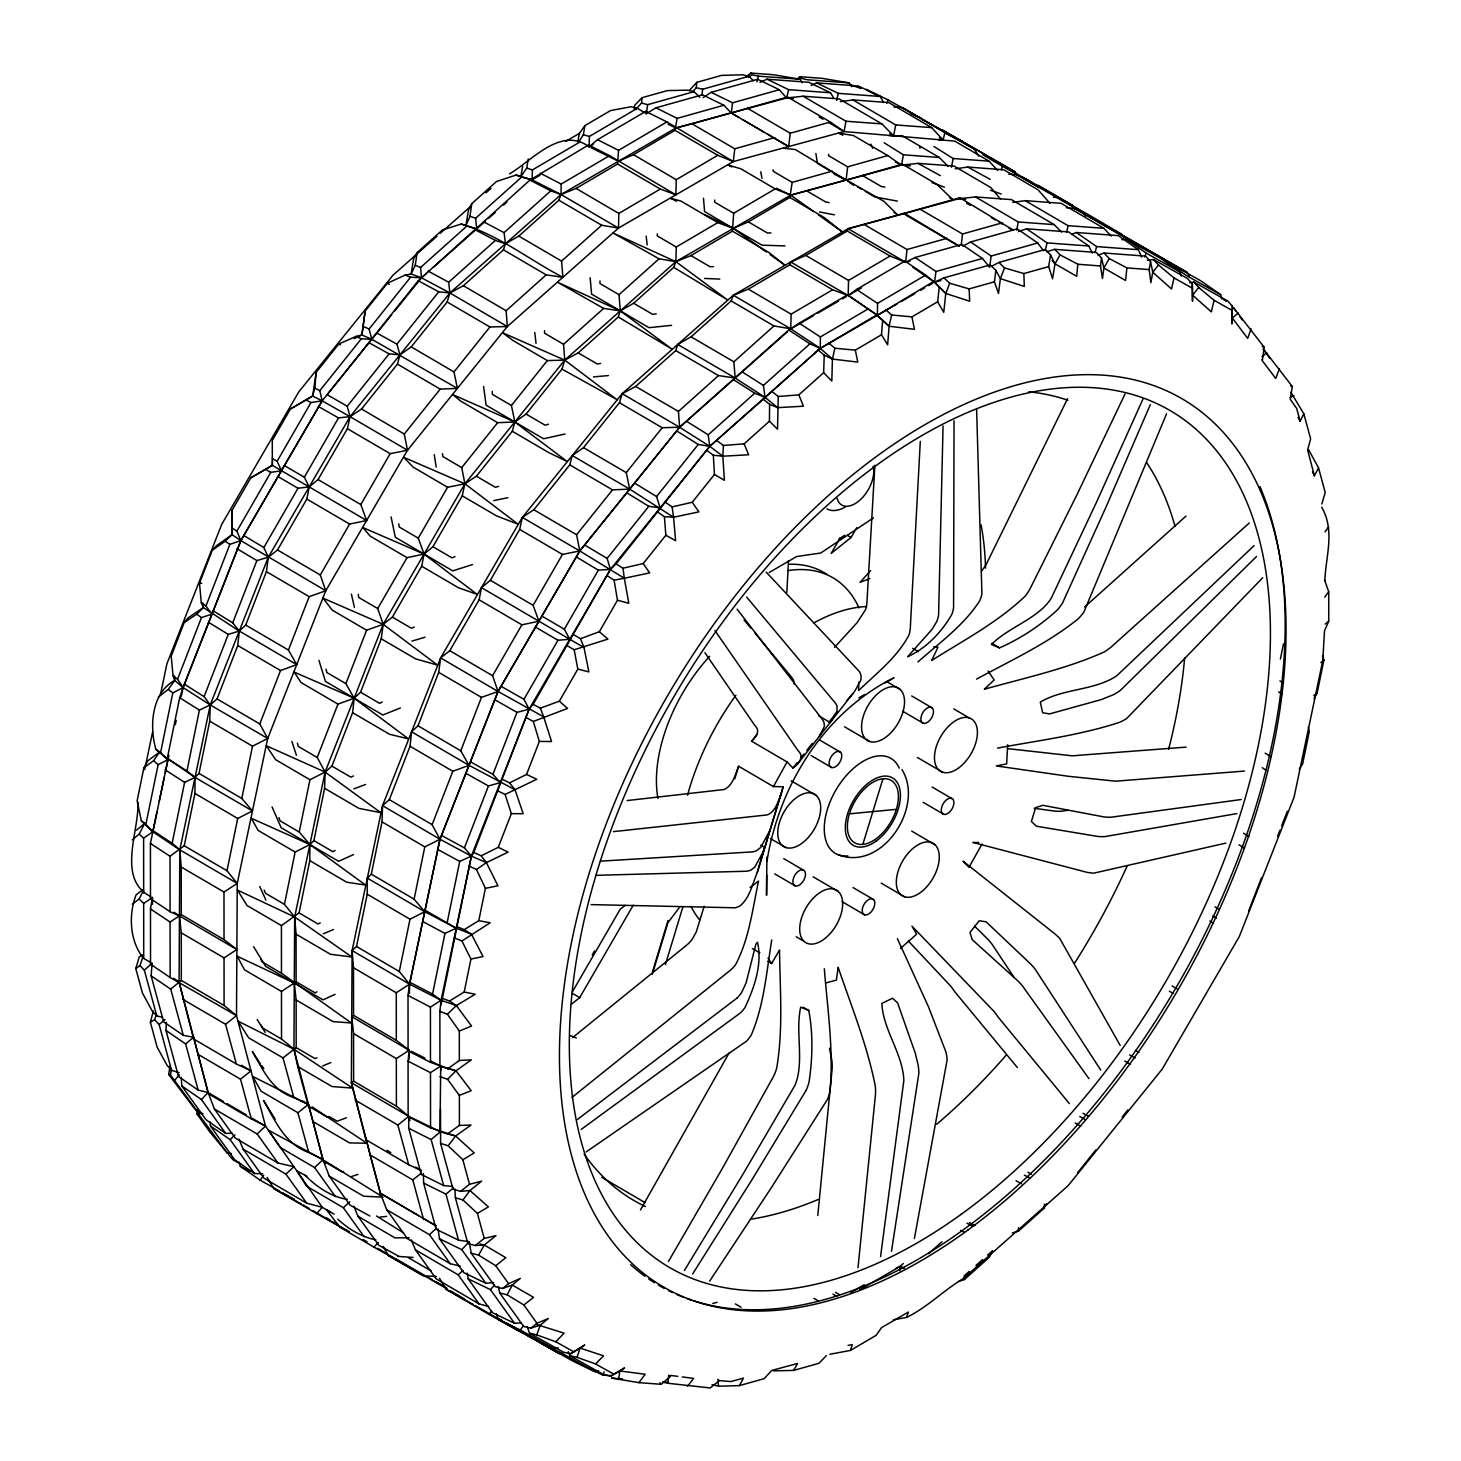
<?xml version="1.0" encoding="UTF-8"?>
<svg xmlns="http://www.w3.org/2000/svg" width="1461" height="1461" viewBox="0 0 1461 1461"><rect width="100%" height="100%" fill="white"/><g stroke="black" fill="none" stroke-linecap="round" stroke-linejoin="round"><path stroke-width="1.5" d="M1192.34 283.964L1192.505 301.039L1192.34 283.964L1187.428 278.485L1153.496 259.547L1147.378 260.314M1232.39 306.28L1231.933 323.739L1232.39 306.28L1227.733 301.003L1193.801 282.046L1189.656 282.795M329.985 1211.772L322.297 1207.334L265.518 1126.102L236.499 1015.614L237.248 883.412L267.692 738.499L259.821 723.944L280.53 670.526L296.711 664.627L239.294 631.042L203.371 607.539L201.289 602.644L199.481 583.231L212.302 550.176L225.14 541.282L232.025 534.653L232.262 509.98L250.762 477.875L272.349 465.347L272.458 460.927M391.694 314.718L322.169 400.844L284.329 465.529L304.345 477.217L309.184 486.915L306.828 499.078L349.599 524.079L366.62 520.5L272.349 465.347L272.276 440.51L290.41 409.025L312.654 396.022L314.827 388.06L316.142 372.354L338.788 344.029L356.027 336.395L361.908 335.007L371.825 339.317L457.403 388.389L453.987 371.916L411.217 346.896L399.967 354.822L397.447 364.118L361.524 409.025L350.056 416.659L268.313 557.171L210.256 704.914L179.813 849.827L179.082 982.048L193.582 1038.954L236.353 1063.973L251.018 1070.858L240.499 1079.168L251.274 1118.816L265.518 1126.102L257.154 1133.973L214.383 1108.972L208.083 1092.518L179.082 982.048L173.676 978.286M763.172 399.237L771.865 391.457L778.256 396.479L777.526 429.169L769.436 421.206L769.6 404.313L763.172 399.237L709.754 446.335L610.442 569.37L529.138 709.151L471.373 856.128L441.094 1000.274L439.871 1011.359L439.925 1066.329L455.996 1070.803L471.191 1090.673L459.375 1095.403L459.393 1125.408L447.486 1133.955L439.98 1131.636L440.729 1066.037L430.867 1061.088M150.702 896.616C116.405 878.919 139.051 832.259 137.991 802.509M152.419 904.304L152.455 897.492L143.671 903.446L143.726 958.434L150.41 962.288M236.353 1063.973L225.578 1024.307L236.499 1015.614L224.081 1005.46L224.044 957.868L236.883 949.522L179.447 915.937L170.079 911.719L170.024 856.256L184.232 845.755L194.934 793.469L195.025 777.38L199.025 773.435L209.727 721.168L210.256 704.914L204.102 696.641L184.433 684.205L240.864 540.625L322.169 400.844L319.813 390.69L314.827 388.06M1000.529 199.08L990.942 187.647L954.015 166.043L918.038 163.376L901.474 165.13L790.73 195.153L675.877 261.665L564.75 360.118L464.908 483.81L383.184 624.322L325.109 772.084L294.665 916.997L293.935 1049.199L297.66 1066.457L331.994 1086.527L352.612 1088.116L293.935 1049.199L281.516 1039.027L281.48 991.435L244.535 969.83L237.157 956.206L294.3 983.089L296.145 1000L333.071 1021.604L351.37 1022.974L281.462 973.19L281.425 925.598L299.085 912.906L309.787 860.62L309.896 844.531L299.231 832.021L280.165 820.881L278.923 817.576M421.462 1170.718L408.66 1164.691L365.889 1139.69L351.37 1082.765L352.101 950.563L382.545 805.65L440.619 657.907L522.344 517.395L622.185 393.685L733.312 295.232L848.165 228.72L958.909 198.696L975.473 196.943L1011.432 199.627L1054.203 224.629L1061.508 232.062M436.035 1225.925L380.371 1193.253L351.37 1082.765L353.617 1081.177L353.562 1033.584L351.736 1016.673L353.544 1015.34L353.507 967.748L352.101 950.563L356.521 946.491L367.222 894.205L367.332 878.116L371.313 874.171L382.015 821.886L382.545 805.65L389.338 799.66L410.048 746.261L411.582 731.778L417.992 725.788L438.702 672.37L440.619 657.907L449.805 650.711L479.117 599.814L481.473 587.651L490.366 580.309L519.678 529.412L522.344 517.395L533.831 509.761L569.753 464.854L572.255 455.54L583.505 447.632L619.427 402.706L622.185 393.685L635.663 386.453L675.731 350.567L677.74 344.467L691.09 336.815L731.176 300.948L733.312 295.232L748.361 289.15L789.871 264.77L790.73 261.976L805.778 255.419L847.27 231.039L848.165 228.72L904.377 213.288L959.238 246.16M409.117 1059.353L409.171 1050.24L351.736 1016.673M409.482 993.261L409.537 984.148L439.98 839.235L498.037 691.473L579.78 550.961L679.621 427.269L787.369 331.793M460.58 1191.354L469.511 1184.287L481.655 1181.127L469.949 1190.514L460.58 1191.354L453.056 1189.181L440.601 1143.379L440.491 1109.118M440.711 1070.566L440.729 1066.037L430.465 1062.33L408.076 1050.861L408.021 995.398L409.537 984.148L439.98 839.235L498.037 691.473L579.78 550.961L679.621 427.269L788.776 329.985L813.704 315.503M441.076 1004.803L471.373 856.128L473.784 852.494L529.138 709.151L533.155 704.348L610.442 569.37L616.067 563.891L709.754 446.335L820.297 348.394L876.637 314.955L889.092 326.26L914.44 329.309L911.956 316.873L937.633 301.77L939.277 286.904L933.579 281.48L877.422 315.302L848.165 295.56L790.73 261.976M766.678 874.956L766.568 895.246L766.879 857.059M943.057 426.028L938.601 614.88A42.643 26.919 65 0 1 936.757 621.546L932.027 629.399L907.628 656.756C926.329 648.337 941.815 631.956 951.915 614.241A42.643 26.316 63.5 0 0 953.595 607.666L954.033 420.731M1324.78 581.314C1325.62 556.659 1335.372 530.818 1321.675 507.204M452.563 1186.496L443.651 1185.547L421.279 1174.461L408.715 1128.257L408.788 1116.35L396.388 1106.178L353.617 1081.177M731.176 300.948L773.946 325.949L790.748 328.816L799.185 323.191L820.388 336.961L820.297 348.394L832.441 359.077L857.79 362.109L855.324 350.147L881.494 334.77L882.681 320.306L876.637 314.955M789.871 264.77L832.642 289.771L848.165 295.56L856.548 289.479L877.531 303.377L877.422 315.302L847.563 294.775L799.185 323.191M893.913 107.037L902.094 107.584L944.883 132.604L943.149 140.055L844.056 131.545L733.294 161.568L666.928 121.92L618.551 150.337L617.583 164.034L576.072 188.432L561.024 194.514L449.897 292.967L350.056 416.659L347.389 428.676L318.06 479.573L309.184 486.915L297.989 488.248L277.974 476.56L240.864 540.625L183.1 687.583L179.703 697.737L167.284 758.387L195.025 777.38L252.461 810.946L237.705 818.489L227.003 870.756L237.248 883.412L223.99 892.032L224.026 939.624L236.883 949.522M858.721 682.177L858.63 690.523C876.436 673.393 897.438 657.158 908.998 634.932A42.88 24.91 60.2 0 0 910.276 628.559L920.302 441.405M1007.652 744.781L1006.666 763.884L996.311 765.929L1068.612 776.321L1115.127 781.124A42.88 15.907 14.1 0 0 1122.139 780.667L1244.425 771.079M733.294 161.568L717.753 155.304L676.26 179.703L675.877 194.824L609.566 155.633L561.188 184.049L561.024 194.514L558.887 200.212L518.801 236.098L505.451 243.731L503.442 249.849L463.356 285.717L449.897 292.967L438.757 291.798L418.248 280.749L327.118 394.707L347.243 406.213L350.056 416.659L407.491 450.244L507.314 326.534L618.46 228.08L733.294 161.568L734.755 148.803L691.984 123.801L675.877 128.002L561.024 194.514L550.779 190.843L529.905 180.105L418.248 280.749M899.903 1270.686L899.976 1266.486L903.355 1263.509M509.542 173.859C532.608 160.308 560.586 126.011 589.167 146.776L589.386 136.457L637.325 108.278L646.292 113.702L655.971 107.804L702.485 94.764L723.871 105.265L731.249 112.99L786.621 97.978L803.185 96.225L839.144 98.891L881.914 123.893L893.602 135.8L895.703 124.934L852.932 99.914L840.367 101.649M599.996 280.95L599.941 283.525L619.007 294.684L620.322 310.883L618.295 317L578.227 352.868L564.75 360.118L547.345 360.575L513.012 340.504L502.584 332.761L564.75 360.118L617.053 399.693L561.992 369.14L564.75 360.118L563.562 344.303L603.649 308.417L620.322 310.883L671.969 349.106L618.295 317M212.302 550.176L216.502 545.665L232.025 534.653L232.262 509.98M590.134 277.718L591.595 294.099L649.031 327.684L671.603 325.346M812.827 210.895L790.73 195.153L775.188 188.889L733.678 213.269L732.436 231.185L690.943 255.584L675.877 261.665L659.075 258.798L613.145 233.066L675.877 261.665L727.633 299.98L673.74 267.363L633.654 303.249L620.322 310.883L557.755 282.338L603.649 308.417M861.57 287.799L848.165 295.56L848.549 280.421L890.041 256.04L905.601 262.304L909.856 261.154M558.887 200.212L601.658 225.231L618.46 228.08L618.843 213.434L660.354 189.035L675.877 194.824M766.386 251.968L733.312 228.409L717.771 222.62L676.279 247L675.877 261.665L673.74 267.363M897.127 303.906L820.297 348.394L790.748 328.816L791.131 314.152L832.642 289.771M828.697 343.116L834.87 348.248L832.441 359.077L831.82 381.065L823.639 372.683L824.241 355.206L818.16 350.019L771.865 391.457M281.425 925.598L247.092 905.546L237.394 890.059L294.665 916.997L296.072 934.182L330.405 954.252L351.882 956.992L294.665 916.997L284.438 904.341L295.14 852.055L309.896 844.531L313.896 840.586L324.598 788.319L325.109 772.084L317.238 757.51L298.281 746.425L297.405 743.174M828.643 154.19L828.588 155.688L847.654 166.828L887.74 155.578L901.474 165.13L910.495 165.897M618.46 228.08L561.024 194.514L532.041 179.849L532.443 169.914L580.382 141.735M815.895 153.478L817.393 163.358L828.88 170.06M223.405 1101.484L208.083 1092.518L198.185 1090.125L178.498 1076.465L165.988 1030.443L166.353 1022.28M874.883 465.274L866.884 603.192A42.88 24.91 60.2 0 1 865.606 609.566L857.004 622.788L834.523 647.387M737.001 998.1A42.643 30.024 -13.5 0 0 741.75 992.256L746.078 982.924L755.885 944.19L757.51 942.29C762.532 964.004 754.351 987.472 745.128 1007.286A42.643 29.53 -11.8 0 1 740.343 1012.984L581.186 1129.426M786.858 592.362L788.502 560.659M714.739 200.047L714.612 202.129L733.678 213.269M706.85 450.372L713.333 455.229L714.447 474.478L724.4 480.285L722.811 456.197L723.432 445.459L716.876 440.674M703.49 198.276L704.586 211.608L762.021 245.192L784.941 245.905M251.274 1118.816L208.503 1093.814L193.582 1037.292L183.282 1035.319L163.65 1021.86L151.14 975.838L152.09 963.256L150.538 964.169L170.133 977.5L236.499 1015.614M885.64 309.659L891.63 314.992L889.092 326.26L887.649 344.814L881.494 334.77M354.146 338.587L361.908 335.007L365.159 311.047L387.384 283.27L405.19 275.07L411.144 273.992L421.48 277.791L449.897 292.967L507.314 326.534L506.127 310.718L546.213 274.851L562.887 277.316L561.572 261.099L601.658 225.231M634.275 109.283L634.622 105.356L642.073 97.686L667.367 90.6L687.51 90.144L693.993 91.678L699.892 97.339M1046.715 251.767L1054.714 249.356L1060.065 254.853L1077.834 264.258L1076.684 276.293L1055.006 263.838L1052.066 260.551M469.511 1184.287L462.845 1159.742L474.241 1152.93L455.631 1136.001L430.538 1127.874L408.13 1116.642L408.076 1061.179L409.171 1050.24L408.076 1050.861M635.59 109.612L641.543 103.074L642.073 97.686M692.496 92.08L696.258 87.715L696.787 82.346L721.606 75.388L742.407 74.803L749.018 76.246L753.474 80.793M290.41 409.025L312.654 396.022L316.142 372.354M361.908 335.007L365.159 311.047M237.248 883.412L179.813 849.827L172.142 843.271L184.616 782.347L195.025 777.38L186.935 771.024L199.408 710.101L210.256 704.914L217.05 698.942L237.759 645.525L239.294 631.042L245.685 625.052L266.413 571.653L268.313 557.171L263.838 547.565L243.969 535.603M299.231 832.021L309.933 779.736L325.109 772.084L331.903 766.094L352.612 712.676L354.146 698.194L345.892 683.638L326.826 672.498L326.04 669.138M912.833 267.29L934.547 282.229L943.934 277.864L949.687 283.233L945.76 293.46L943.751 312.325L937.633 301.77M1098.033 255.164L1104.059 253.027L1109.264 258.56L1126.906 267.911L1125.573 280.475L1103.895 268.02L1101.503 258.013L1096.261 252.443L1054.714 249.356M711.982 1384.754L718.593 1386.197L739.394 1385.612L743.466 1378.125L730.737 1381.576L719.36 1380.59L710.229 1387.95L667.86 1383.257L668.773 1375.185L670.471 1376.408L661.157 1384.297L638.914 1382.654L611.648 1378.088L622.587 1378.91M773.143 169.805L773.216 171.284L792.172 182.369L789.853 197.454L748.342 221.853L733.312 228.409L704.969 214.804M864.273 224.519L907.044 249.521L905.601 262.304L848.165 228.72M817.776 1215.515L832.113 1069.105A42.88 28.471 68.6 0 0 831.93 1060.85L829.483 1048.213M767.628 134.248L788.684 146.557L790.218 133.243L747.448 108.242L731.249 112.99L732.564 102.818L779.297 89.724L786.621 97.978L793.378 98.544M847.654 166.828L846.102 180.141L833.994 173.969M961.228 245.064L962.507 233.979L919.736 208.978L903.537 213.708L904.377 213.288M857.991 1267.746L875.486 1094.472A42.88 28.471 68.6 0 0 875.322 1086.217C867.323 1045.473 851.453 1006.519 838.139 967.292L836.386 980.13L826.542 982.742M1109.264 258.56L1103.895 268.02L1102.452 278.503L1100.517 265.957L1101.503 258.013M771.737 939.971C766.55 971.675 764.066 1005.113 751.319 1034.863A42.88 31.302 -17.9 0 1 746.662 1041.09L586.171 1151.907M991.489 266.322L998.94 262.432L1004.529 267.929L1000.383 278.649L998.484 293.424L994.43 281.809L995.872 270.413L990.248 264.879L943.934 277.864M317.238 757.51L337.966 704.111L354.146 698.194L360.557 692.204L381.266 638.804L383.184 624.322L377.723 608.561L358.749 597.476L358.237 594.335M723.871 105.265L677.137 118.359L674.982 130.303L633.49 154.683L618.441 161.258L591.102 147.744M949.687 283.233L969.136 288.894L969.684 301.24L945.76 293.46L934.547 282.229L935.971 271.49L915.134 257.501L905.601 262.304L904.925 261.062L856.548 289.479M962.89 246.233L970.561 241.96L991.179 256.022L989.627 267.29L982.486 258.451L961.868 244.407L915.134 257.501M231.441 1153.551L227.459 1153.277L209.909 1132.074L196.815 1113.775L197.381 1109.666M1262.487 359.534L1264.185 347.225L1233.541 307.723L1236.079 311.248M701.901 94.947L702.686 89.231L749.018 76.246M417.097 252.607L413.591 258.889L411.144 273.992L415.271 265.299L417.097 252.607L442.354 229.998L461.238 224.026C498.274 234.6 529.083 259.766 562.887 277.316M471.775 203.663L468.397 210.311L465.968 225.432L469.985 216.265L471.775 203.663L496.576 181.456L516.098 175.046L532.041 179.849L539.913 175.283M1012.345 1232.993L1018.646 1231.002L1043.903 1208.393L1044.505 1204.156M618.606 1379.586L619.884 1370.984L624.523 1367.916L610.661 1376.152L603.758 1374.655L569.827 1355.717L568.238 1351.662M880.563 1256.57L903.811 1080.811A42.643 26.316 63.5 0 0 903.081 1072.831C899.154 1048.797 882.919 1027.43 881.86 1003.415L892.561 998.247L897.62 1002.94L915.243 1053.125L918.238 1065.507A42.643 26.919 65 0 1 918.805 1073.579L891.484 1251.292M693.993 91.678L647.68 104.662L646.292 113.702L645.689 111.383L597.531 139.69L589.167 146.776L588.546 144.968L529.905 180.105M227.459 1153.277L198.769 1114.524L199.39 1110.634M1060.065 254.853L1055.006 263.838L1052.577 278.759L1048.669 266.614L1050.569 254.963L1045.272 249.466L998.94 262.432M203.042 1113.501L198.933 1113.465L194.295 1108.278L168.691 1074.511L170.079 1066.019M1263.217 348.832L1292.309 386.489L1290.227 399.218L1296.747 408.55L1300.089 421.243L1303.833 413.828L1290.903 392.297M516.098 175.046L520.792 176.854L526.709 168.088L528.261 158.939M578.629 142.192L583.359 134.759L584.893 125.646L610.57 110.561L631.115 106.744L637.325 108.278M150.538 964.169L150.483 908.961L152.455 897.492M1150.537 261.574L1152.766 272.221L1150.866 282.649L1149.168 269.573L1150.537 261.574L1145.607 256.113L1104.059 253.027M768.778 833.574L769.07 831.875L760.761 847.398L756.853 850.539A42.643 13.752 16.5 0 1 752.397 851.891L600.416 861.168M198.933 1113.465L170.444 1074.967L171.521 1068.886M522.728 166.225L520.792 176.854L532.041 179.849M577.825 141.918L579.396 133.426L584.893 125.646M828.734 122.596L844.056 131.545L845.956 121.226L803.185 96.225M895.41 162.025L901.474 165.13L903.391 154.811L884.179 142.813M1016.728 230.217L1018.244 221.962L975.473 196.943M345.892 683.638L366.601 630.221L383.184 624.322L392.37 617.126L421.699 566.229L424.055 554.066L418.266 538.159L399.2 527.001L398.78 523.769M951.458 167.193L953.138 158.5L933.944 146.484M1066.731 232.171L1067.991 225.651L1025.22 200.65L1012.656 202.385M170.079 911.719L150.483 898.643L150.428 843.435L167.96 759.665L159.724 751.885L147.999 760.67L143.872 767.847L137.133 800.811L141.352 820.863L152.821 831.747L179.813 849.827L181.219 867.03L181.255 914.623L170.079 922.037L170.133 977.5M174.425 676.023L174.736 680.406C151.25 693.08 149.332 726.701 155.925 749.402L167.96 759.665L158.117 764.651L145.753 825.027M160.436 753.31L172.8 692.916L183.1 687.583L184.433 684.205M252.461 810.946L241.796 798.455L252.497 746.169L267.692 738.499L325.748 590.755L407.491 450.244L404.295 434.045L361.524 409.025M447.504 1068.959L459.338 1060.467L459.32 1031.009L471.556 1026.079L456.362 1005.588L441.094 1000.274L409.537 984.148L399.291 971.492L409.993 919.206L424.749 911.682L456.234 928.192L471.373 934.109L483.043 956.553L470.935 959.055L464.196 992.019L449.513 1001.022L442.007 998.247M367.332 878.116L424.749 911.682L414.102 899.172L424.786 846.887L439.98 839.235L471.373 856.128L486.403 862.611L497.927 885.768L485.417 888.325L478.788 920.667L464.196 929.634L456.69 926.511M430.465 1062.33L430.429 1007.122L441.094 1000.274L432.547 994.083L444.966 933.415L456.234 928.192L424.932 910.166M447.285 922.092L459.704 861.424L471.373 856.128L464.415 847.891L442.099 835.783M914.385 1238.599L947.13 1059.919A42.88 24.91 60.2 0 0 945.997 1052.121L928.465 1006.793L897.419 938.692M1280.384 659.057L1283.507 643.826M1314.023 698.541L1317.128 693.153L1323.867 660.189L1322.935 655.733M144.712 769.563L152.583 732.089M160.454 694.614L166.938 663.751L221.707 524.408L298.793 391.895L392.954 275.234L436.912 236.28M143.671 893.128L143.616 838.157L152.821 831.747L156.948 812.079M159.249 801.158L164.289 777.142M165.221 772.778L168.892 755.3M175.302 724.711L176.233 720.346M181.274 696.331L183.1 687.583L177.53 679.292L173.037 675.639L171.211 656.117L184.269 622.441L188.14 617.839L203.371 607.539L203.079 603.137M766.934 861.424C778.914 785.799 824.168 712.292 894.004 677.758L884.179 683.364M421.699 566.229L458.626 587.833L477.144 594.371L424.055 554.066L362.931 527.585L370.09 536.059L407.035 557.664L424.055 554.066L432.931 546.724L462.242 495.827L464.908 483.81L461.731 467.611L442.774 456.526L442.537 453.64M794.291 684.168L793.743 680.789A42.643 7.762 37.7 0 0 791.734 677.393L755.118 633.216M1158.5 265.007L1174.005 277.919L1171.521 288.968L1152.766 272.221L1158.5 265.007L1153.496 259.547M734.773 778.804L738.609 766.24L773.453 786.602L783.187 786.749L757.273 872.4C752.506 883.649 749.877 898.022 739.887 905.948A42.88 15.907 14.1 0 1 735.267 907.792L591.157 904.615M1001.442 169.896L1002.301 166.17L982.833 154.756M1198.677 287.47L1214.091 300.309L1211.333 311.887L1192.578 295.14L1198.677 287.47L1193.801 282.046M759.994 82.291L767.08 79.204L788.611 89.651L786.621 97.978L787.552 97.01L830.323 122.012L844.056 131.545M836.605 100.444L838.322 93.358L816.608 82.875L811.165 85.468M1045.199 250.47L1047.08 242.891L1026.608 228.793L1018.39 231.587M1095.038 252.589L1096.608 246.58L1076.319 232.5L1072.155 234.107M756.944 81.907L758.46 76.155L800.007 79.241L802.29 82.766M179.082 1072.611L171.594 1070.383L167.084 1065.361L157.167 1047.172L150.355 1022.17L153.368 1011.012M462.242 495.827L496.576 515.897L518.125 524.225L464.908 483.81L403.638 457.293L413.262 467.191L447.577 487.262L464.908 483.81L476.396 476.195L512.318 431.269L514.838 421.973L511.423 405.482L492.357 394.342L492.229 391.365M738.609 766.24C735.358 774.147 732.929 785.47 724.437 789.342A42.88 10.811 19.8 0 1 720.2 789.963L627.098 800.573M704.165 906.313L696.203 932.063L692.185 939.332A42.88 28.416 -7.9 0 1 687.309 944.61L572.602 1037.602M757.273 872.4L783.187 786.749M162.628 1017.313L156.802 1015.979L152.309 1011.14L142.447 993.06L135.782 968.533L139.197 957.046L142.393 954.873M1321.803 503.954L1325.218 492.467L1318.553 467.94L1308.691 449.86M652.446 972.058L668.006 920.594M652.318 974.231L667.878 922.768L679.657 907.135M665.431 964.516L682.963 906.624M411.217 346.896L447.139 301.989L449.897 292.967L448.673 282.229L495.37 240.426L505.451 243.731L504.063 232.646L483.408 221.725M862.83 844.421L882.937 778.768M829.885 1354.256L850.43 1350.439L852.293 1344.558L848.056 1345.417M150.355 1022.17L154.61 1019.687L156.455 1014.007M569.827 1355.717L577.022 1357.324L580.09 1348.065L584.729 1344.997L570.594 1353.744L563.453 1352.155L529.521 1333.199L527.238 1326.789M781.598 793.013C778.256 800.409 775.974 811.165 767.829 814.69A42.88 10.811 19.8 0 1 763.592 815.311L613.492 831.638M135.782 968.533L139.964 965.593L143.306 955.768M893.31 1319.794L906.569 1317.438L908.395 1312.069L881.604 1327.574L876.107 1335.354L850.43 1350.439M886.864 103.183L888.032 99.878L866.172 89.395L877.531 95.75M1251.091 328.926L1247.712 338.404L1232.372 318.06L1238.252 313.038M529.521 1333.199L536.753 1334.879L540.278 1325.164L548.332 1318.479L536.972 1323.282L530.891 1328.122L523.714 1326.478L499.699 1292.967L498.365 1286.447M1144.73 256.953L1146.173 253.1L1126.029 239.02L1121.792 239.732M1279.452 368.537L1275.727 378.49L1261.665 359.826M177.53 679.292L201.454 617.601L211.991 614.113L205.946 606.023L201.289 602.644M205.946 606.023L229.87 544.332L240.864 540.625L325.748 590.755L309.184 596.654L288.456 650.054L296.711 664.627M204.102 696.641L228.245 634.403L239.294 631.042L232.737 622.824L212.941 610.661M232.737 622.824L256.88 560.586L268.313 557.171L277.517 549.975L306.828 499.078M382.545 805.65L439.98 839.235L432.109 824.661L452.819 771.262L468.999 765.345L515.039 789.744L523.184 813.722L511.332 813.649L498.274 847.325L481.18 855.799L473.784 852.494M411.582 731.778L468.999 765.345L460.763 750.79L481.473 697.372L498.037 691.473L543.675 716.858L551.546 741.549L539.365 741.403L526.544 774.44L509.56 782.859L502.2 779.224M464.415 847.891L488.449 785.945L500.265 782.639L492.941 774.348L470.734 761.966M492.941 774.348L516.975 712.402L529.138 709.151L523.951 699.308L501.835 686.707M1248.698 910.824L1261.519 877.769M1277.535 836.459L1279.982 830.14M1281.626 825.94L1287.342 811.202M773.453 786.602L787.059 761.93L751.593 741.184L757.273 734.098M982.011 844.093L968.99 867.286L963.109 861.223L1054.897 933.871A42.88 5.57 35.6 0 1 1059.645 938.254L1120.167 1045.4M1166.554 413.792L1083.971 611.867A42.88 35.155 -59.5 0 1 1078.364 618.66C1047.756 643.589 1011.03 660.299 976.532 679.146M143.726 958.434C129.609 941.633 128.294 914.677 136.147 894.789L142.703 889.822M1150.3 404.679L1105.904 507.296L1062.567 602.936A42.643 34.827 -68.7 0 1 1057.38 609.894C1040.524 625.491 1020.381 638.767 999.488 647.862L991.398 644.484C1007.086 628.76 1030.352 621.491 1045.948 605.128A42.643 34.881 -66 0 0 1051.244 598.206L1096.06 503.187L1142.922 399.182M1324.561 580.072L1328.725 591.76L1328.743 621.199L1324.506 630.805L1322.771 660.573L1294.062 797.249L1239.293 936.592L1162.207 1069.105L1068.046 1185.766L963.237 1278.631C943.112 1290.684 927.79 1307.029 906.569 1317.438M1125.025 394.013L1076.757 495.133L1029.822 589.258A42.88 34.735 -75 0 1 1024.946 596.362C997.644 622.386 963.475 640.429 931.734 660.445L937.944 647.26L933.725 646.858M1067.589 398.616L986.449 563.909A42.88 34.735 -75 0 1 981.573 570.995M132.312 904.176L139.197 899.008L143.488 890.333M132.257 839.801L139.215 834.067L144.712 823.383L141.352 820.863M580.766 1364.537L602.663 1375.02L604.324 1371.861M499.699 1292.967L507.131 1294.811L512.263 1285.077L520.317 1278.393L508.611 1283.689L502.566 1288.492L495.188 1286.666L471.172 1253.136L469.218 1241.686L458.498 1240.152L436.182 1229.267L423.617 1183.063L423.361 1173.493M1312.453 471.903L1314.389 475.756L1318.553 467.94M284.329 465.529L277.974 476.56M729.021 1053.144L640.466 1209.927M471.172 1253.136L478.605 1255.127L484.267 1245.009L495.955 1235.641L484.23 1238.398L475.245 1245.521L467.849 1243.585L455.394 1197.783L454.919 1188.944M1043.903 1208.393L1046.533 1203.681M773.49 1370.856L793.633 1370.4L797.578 1363.46L771.737 1370.455L764.213 1378.654L739.394 1385.612M232.025 534.653L240.864 540.625L236.901 531.147L270.76 472.36L281.516 470.734L277.115 461.311L272.203 458.462M277.115 461.311L310.992 402.524L322.169 400.844L350.056 416.659L338.514 417.901L318.334 406.468M263.838 547.565L297.989 488.248M304.345 477.217L338.514 417.901M325.748 590.755L320.288 574.977L349.599 524.079M366.62 520.5L360.83 504.575L390.16 453.677L407.491 450.244M377.723 608.561L407.035 557.664M418.266 538.159L447.577 487.262M440.619 657.907L498.037 691.473L492.576 675.712L521.887 624.815L538.908 621.217L583.998 647.552L588.874 671.896L577.825 669.101L574.173 649.761L567.014 645.561M481.473 587.651L538.908 621.217L533.137 605.311L562.448 554.413L579.78 550.961L624.322 578.246L649.67 572.895L643.205 563.562L622.97 568.219L616.067 563.891M523.951 699.308L557.974 640.265L569.79 639.261L564.33 629.216L542.36 616.359M564.33 629.216L598.334 570.174L610.442 569.37L607.119 558.412L585.24 545.355M533.155 704.348L540.351 708.183L559.326 701.189L577.825 669.101M573.369 634.512L580.474 638.676L599.339 631.736L617.473 600.252L614.095 580.145L607.246 575.725M592.235 954.928L594.517 951.001M572.31 991.928L620.14 909.345L625.125 905.363M840.276 537.685L831.163 553.409L851.069 537.465L856.767 527.64M571.397 1004.255L579.707 997.626L633.234 905.199M767.792 961.247L771.664 963.511L779.517 950.07C779.973 989.353 783.37 1029.512 776.631 1068.393A42.88 35.155 -59.5 0 1 773.435 1076.593L722.811 1167.613L668.408 1261.555M806.18 1090.271L751.94 1179.776L692.642 1273.955M684.369 1270.504L742.097 1175.667L794.839 1085.541A42.643 34.827 -68.7 0 0 797.615 1077.159C802.692 1054.166 795.679 1029.749 800.701 1007.159L808.791 1010.537C813.174 1033.584 812.572 1058.531 809.065 1081.944A42.643 34.881 -66 0 1 806.18 1090.271M1299.267 769.308L1302.646 763.884L1309.275 731.541L1308.344 727.103M709.626 1281.151L771.244 1187.83L827.583 1099.202A42.88 34.735 -75 0 0 830.049 1090.691C833.72 1050.167 827.547 1009.167 824.314 968.771M787.059 761.93L792.939 767.993C797.286 765.18 803.276 758.624 800.117 753.182A42.88 5.57 35.6 0 0 797.761 750.223L714.959 630.568M143.872 767.847L153.569 760.706L159.724 751.885L155.925 749.402M1325.054 531.841L1328.67 526.8M158.354 697.116L168.271 689.355L174.736 680.406L173.037 675.639M496.356 1313.695L498.146 1319.32L520.299 1329.985L523.549 1325.492M797.98 763.519L854.813 691.108L860.949 679.949L861.059 675.712A42.88 10.921 40.9 0 0 859.543 671.713L766.221 572.146M462.973 1199.974L469.949 1190.514L488.412 1206.896L477.418 1213.397L462.973 1199.974L455.394 1197.783M239.348 1162.171L240.298 1166.28L260.149 1180.178L263.692 1175.374M638.914 1382.654L645.178 1374.235L619.884 1370.984L610.661 1376.152M1324.689 597.056L1328.725 591.76M687.565 1386.27L693.591 1378.38L682.305 1376.938M440.601 1143.379L448.125 1145.753L455.631 1136.001L470.99 1125.043L459.393 1125.408M792.939 767.993L797.085 762.733M801.231 757.455L803.988 753.949M806.764 750.443L812.279 743.412M828.862 722.355L837.153 711.817M319.813 390.69L361.305 338.806L371.825 339.317L369.103 329.054L363.844 326.661M369.103 329.054L410.596 277.17L421.48 277.791L426.502 273.335M347.243 406.213L389.101 353.872L399.967 354.822L396.899 344.139L376.591 332.871M396.899 344.139L438.757 291.798M404.295 434.045L440.218 389.119L457.403 388.389M453.987 371.916L489.91 326.99L507.314 326.534M461.731 467.611L497.653 422.704L514.838 421.973L526.088 414.066L561.992 369.14M511.423 405.482L547.345 360.575M522.344 517.395L579.78 550.961L576.602 534.763L612.524 489.855L629.691 489.125L673.558 517.231L698.906 511.88L692.222 502.274L672.115 506.894L665.358 502.255M572.255 455.54L629.691 489.125L626.276 472.634L662.198 427.726L679.621 427.269L709.754 446.335L722.811 456.197L748.635 454.773L744.16 443.834L769.436 421.206M607.119 558.412L648.794 506.31L660.098 507.862L656.573 496.557L634.896 483.281M656.573 496.557L698.248 444.454L709.754 446.335L708.22 434.812L686.67 421.371M643.205 563.562L665.851 535.237L664.39 516.664L657.56 512.007M692.222 502.274L714.447 474.478M1077.798 1172.526L1095.841 1149.953M1122.212 1116.971L1127.874 1109.885M394.525 311.193L421.48 277.791L420.622 267.473L466.917 226.035L476.761 228.829L475.61 218.255L521.906 176.818M852.932 693.665L846.485 700.823M820.991 734.262L819.329 736.271L824.406 726.391L824.059 722.757A42.643 8.675 38.7 0 0 822.196 719.177L737.075 609.182M174.918 1079.935L179.447 1074.858M870.646 570.612L859.999 582.355L869.971 578.519M267.107 1177.475L273.828 1188.578L316.599 1213.58L322.297 1207.334L306.7 1203.152L263.93 1178.132L243.147 1149.113L238.983 1139.142M334.094 1214.201L326.479 1209.745L339.701 1227.094L374.016 1247.164L378.308 1242.471M439.396 1278.192L446.116 1289.296L488.887 1314.316L491.736 1311.193M689.263 90.545L696.787 82.346M1262.688 577.752L1126.705 718.483A42.88 28.416 -7.9 0 1 1119.436 722.373C1079.971 735.321 1038.26 740.526 997.534 748.087M438.081 1228.811L439.451 1238.727L461.786 1249.666L467.739 1243.293M467.191 1273.152L468.196 1278.85L490.421 1289.625L494.64 1285.114M232.153 1133.243L225.688 1133.407L201.454 1099.585L208.083 1092.518L208.503 1093.814M901.474 165.13L902.405 164.162L936.738 184.232L953.248 200.066L949.559 197.582M1012.911 229.888L959.84 197.728L958.909 198.696L965.666 199.28M262.779 1173.713L254.415 1173.53L230.199 1139.708L234.911 1134.777M536.753 1334.879L555.801 1341.764L564.129 1333.144L536.114 1324.397M826.378 1355.644L818.927 1363.314L793.633 1370.4M1256.57 556.477L1120.404 690.377A42.643 30.024 -13.5 0 1 1113.245 694.797L1101.192 699.618L1049.582 713.918L1042.679 712.731L1040.305 702.102C1061.051 689.647 1087.861 690.542 1109.867 679.767A42.643 29.53 -11.8 0 0 1117.062 675.493L1254.122 545.592M577.022 1357.324L595.54 1363.953L603.539 1355.845L580.09 1348.065L570.594 1353.744M184.269 622.441L196.76 614.204L203.371 607.539M439.925 1076.666L447.559 1079.295L455.996 1070.803L471.355 1059.828L459.338 1060.467M439.871 1011.359L447.376 1014.226L456.362 1005.588L475.135 994.247L464.196 992.019M325.529 1163.376L322.954 1159.687L268.514 1130.23L280.275 1147.488L314.59 1167.558L322.954 1159.687L293.935 1049.199L238.125 1021.184L248.68 1037.821L283.014 1057.892L293.789 1097.54L308.435 1104.443L323.374 1160.965L342.331 1172.051L343.627 1171.412M418.668 1215.643L380.371 1193.253L386.69 1209.708L429.461 1234.709L436.419 1228.135M1249.265 523.001L1110.762 647.369A42.88 31.302 -17.9 0 1 1103.694 652.19C1065.653 669.175 1024.325 678.014 984.33 689.245L994.174 679.949L988.074 671.037M243.147 1149.113L285.918 1174.133L293.917 1166.718L277.955 1163.011L235.184 1137.991L214.383 1108.972M306.719 1176.142L297.021 1170.9L306.408 1186.095L343.353 1207.699L349.745 1201.782M411.271 1239.859L415.435 1249.849L458.206 1274.85L463.009 1270.413M1186.022 516.062L1084.61 607.027M504.063 232.646L550.779 190.843M619.007 294.684L659.075 258.798M622.185 393.685L679.621 427.269L678.434 411.454L718.502 375.568L735.175 378.034L765.034 397.355L777.636 407.637L803.44 406.195L798.838 394.872L823.639 372.683M677.74 344.467L735.175 378.034L733.86 361.835L773.946 325.949M708.22 434.812L754.716 393.21L765.034 397.355L763.409 385.43L742.06 371.788M763.409 385.43L809.905 343.81L820.297 348.394L818.16 350.019M928.575 1253.739L941.925 1241.795M958.562 1281.461L964.424 1279.544L989.225 1257.337L992.603 1250.689L987.599 1255.127M156.802 1015.979L144.347 970.159L152.09 963.256M440.291 233.285L470.716 206.33M485.929 192.852L491.006 188.359M433.205 267.4L485.143 221.396M488.485 218.438L495.188 212.502M503.552 205.088L506.912 202.111M969.227 1271.38L964.223 1275.818L964.424 1279.544M975.911 1265.463L982.596 1259.565M900.524 948.372L916.631 934.2L911.993 926.183L993.937 1011.341A42.88 10.921 40.9 0 1 997.863 1016.765L1069.361 1103.566M171.594 1070.383L159.139 1024.581L165.038 1019.486M1261.975 356.776L1266.705 352.722M796.738 79.332L799.843 76.703L822.086 78.346L849.352 82.912L851.617 86.656M183.282 1035.319L170.718 989.115L181.31 980.441L181.274 932.848L179.447 915.937L174.042 912.248M443.651 1185.547L431.141 1139.543L440.364 1131.782L408.788 1116.35L351.37 1082.765M458.498 1240.152L445.989 1194.148L453.33 1187.976M198.185 1090.125L185.62 1043.921L193.582 1037.292L193.582 1038.954M136.494 830.195L144.712 823.383L152.821 831.747M1320.908 662.637L1323.867 660.189M1325.255 624.066L1328.743 621.199M751.593 741.184C754.935 738.207 759.683 732.418 756.725 727.815A42.88 5.57 35.6 0 0 754.387 724.857L704.896 652.683M748.489 77.47L751.922 74.694L758.46 76.155M917.91 661.924C939.441 642.95 964.004 625.217 979.692 600.836A42.88 28.471 68.6 0 0 981.92 593.988L976.624 409.591M746.206 76.721L750.771 73.05L773.435 74.73L800.007 79.241M478.605 1255.127L495.754 1265.737L505.816 1257.665L484.267 1245.009L479.957 1244.06M283.014 1057.892L296.181 1047.592L296.145 1000M408.66 1164.691L397.867 1125.043L408.788 1116.35L409.92 1120.587M369.907 1216.009L350.037 1205.142L329.255 1176.123L322.954 1159.687L308.709 1152.4L297.916 1112.734L308.435 1104.443L302.701 1101.083M423.562 1219.551L412.787 1179.885L421.553 1172.964M507.131 1294.811L523.878 1304.983L533.557 1297.35L512.263 1285.077L502.566 1288.492M737.001 998.1L577.077 1119.729M571.963 1097.412L730.701 969.976A42.88 28.416 -7.9 0 0 735.559 964.68C749.128 939.149 752.543 909.107 758.533 881.111L750.059 887.503M1313.896 695.546L1317.128 693.153M454.371 937.852L461.95 940.994L490.147 922.768L478.788 920.667M296.072 934.182L296.126 981.774L281.48 991.435M469.054 866.117L476.432 869.496L486.403 862.611L508.081 852.147L498.274 847.325M839.052 539.054L844.714 535.256M873.441 517.87L820.753 553.007L796.574 556.55L769.235 572.493M702.997 97.686L711.178 92.317L757.711 79.278L779.297 89.724M407.564 1048.998L396.315 1040.342L396.278 992.768L409.537 984.148L352.101 950.563M396.388 1106.178L396.333 1058.586L409.171 1050.24M335.099 994.357L323.027 999.872L265.592 966.305L253.648 946.728M430.538 1127.874L430.484 1072.648L440.729 1066.037L455.996 1070.803M316.891 991.818L315.192 992.914L296.126 981.774M250.762 477.875L272.349 465.347M346.421 1117.756L337.162 1121.226L329.492 1116.752M328.743 1116.514L327.52 1117.263L308.454 1106.105L297.66 1066.457M353.507 854.575L338.605 861.314L281.188 827.748L272.056 806.965M335.135 850.43L332.962 851.745L313.896 840.586M820.388 336.961L868.528 308.673M877.531 303.377L925.671 275.088L934.547 282.229L940.902 280.512M850.959 1292.528L864.181 1284.767M565.717 141.333L579.396 133.426M589.167 146.776L593.093 144.493M817.539 313.293L838.596 301.094M842.431 298.884L846.248 296.656M901.072 301.623L914.86 293.643M920.759 290.209L924.703 287.927M928.648 285.644L932.575 283.361M859.78 1289.771L899.976 1266.486L904.085 1267.965M858.885 697.865L864.711 694.541M316.873 1057.709L315.138 1058.677L296.181 1047.592M320.233 922.841L318.06 923.991L299.085 912.906M731.249 112.99L788.684 146.557M894.077 212.502L897.766 215.004L883.887 201.308L832.715 172.307M382.234 702.01L379.623 703.362L360.557 692.204M400.387 707.982L382.855 714.995L325.438 681.41L318.936 660.354M330.807 1062.567L322.644 1065.982M333.382 929.58L323.392 933.78M497.708 790.803L505.122 794.474L536.735 779.261L526.544 774.44M353.471 775.955L350.859 777.179L331.903 766.094M1290.246 397.337L1293.916 395.639M526.124 717.534L533.302 721.442L567.617 708.421L559.326 701.189M365.524 784.484L353.836 788.867M357.982 1174.388L351.663 1176.47M454.992 556.623L451.997 557.865L432.931 546.724M472.542 564.549L452.764 570.867L395.328 537.283L391.073 516.92M896.214 1268.02L899.976 1266.486L903.848 1268.44M386.672 1216.392L380.061 1217.086M414.303 627.098L411.345 628.212L392.37 617.126M574.173 649.761L607.94 639.114L599.339 631.736M425.041 637.197L411.892 641.123M530.891 1328.122L540.278 1325.164M548.441 424.22L545.154 425.206L526.088 414.066M565.042 434.027L543.547 438.757L486.111 405.172L483.591 386.416M498.146 1319.32L532.37 1338.44L554.376 1349.014L558.193 1347.882M902.405 164.162L846.102 180.141L795.332 149.533L783.553 148.218M691.984 123.801L732.089 112.552M747.448 108.242L787.552 97.01M734.755 148.803L774.86 137.553M790.218 133.243L830.323 122.012M792.172 182.369L832.277 171.138M776.521 188.341L790.73 195.153L846.942 179.703M919.736 208.978L959.84 197.728M907.044 249.521L947.148 238.289M962.507 233.979L1002.611 222.748M970.561 241.96L1017.294 228.866L1037.694 242.983L1043.556 250.799M935.971 271.49L982.486 258.451M991.179 256.022L1037.694 242.983M969.136 288.894L994.43 281.809M1004.529 267.929L1023.869 273.554L1048.669 266.614M729.112 113.556L675.877 128.002L667.987 124.185M712.785 1303.468L717.041 1302.317M498.603 486.422L495.352 487.28L476.396 476.195M594.828 1371.605L560.75 1352.576L538.744 1342.002L572.968 1361.122L594.828 1371.605L598.535 1370.637M1225.816 843.125L1093.814 873.148A42.88 10.811 19.8 0 1 1087.185 872.363L972.88 842.449L978.724 842.54M507.898 497.708L493.635 500.612M353.836 1206.293L358 1216.264L378.801 1245.283L398.634 1256.186M1236.864 813.594L1105.027 836.587A42.643 13.752 16.5 0 1 1098.161 836.514L1036.397 826.214L1031.411 821.447L1035.648 807.641L1042.807 805.303L1104.151 816.955A42.643 12.893 17.5 0 0 1110.944 817.229L1241.174 799.532M614.095 580.145L624.322 578.246L622.97 568.219M656.208 313.805L652.72 314.389L633.654 303.249M413.061 1257.428L397.757 1256.387M1067.681 810.271L1061.636 811.22A42.643 13.752 16.5 0 1 1054.769 811.147L1034.132 808.262M600.599 363.479L597.184 363.953L578.227 352.868M955.22 168.8L967.785 167.065L1003.762 169.75L1038.077 189.82L1049.948 203.298M608.433 375.568L593.458 376.901M439.451 1238.727L463.685 1272.549L485.91 1283.324L493.617 1282.502M849.407 813.832A36.141 20.71 -59.7 0 1 893.328 782.055A36.141 20.71 -59.7 0 1 875.906 838.906A36.141 20.71 -59.7 0 1 849.407 813.832L896.36 809.357M1186.095 747.119L1078.766 755.3A42.88 15.907 14.1 0 1 1071.735 755.757L1007.506 748.616M778.256 396.479L798.838 394.872M723.432 445.459L744.16 443.834M468.196 1278.85L492.412 1312.672L514.528 1323.282L521.23 1322.826M475.245 1245.521L484.267 1245.009M770.951 232.92L767.409 232.993L748.342 221.853M596.088 875.322L746.461 871.231A42.643 12.893 17.5 0 0 750.844 870.099L754.68 867.25L762.66 852.804L764.541 847.38L760.779 845.17M409.208 1237.704L394.945 1237.869L358 1216.264M713.37 266.669L709.9 266.669L690.943 255.584M719.798 279.088L704.604 278.448M889.055 135.563L902.405 135.873L939.35 157.478L948.116 166.408M1053.436 197.29L1057.6 197.436L1086.984 213.836L1121.299 233.906L1123.947 237.376M383.001 1197.162L363.57 1196.194L329.255 1176.123M436.474 1276.457L423.014 1275.8L388.681 1255.729L383.092 1246.47M664.39 516.664L673.558 517.231L675.621 540.716L665.851 535.237M1008.766 174.188L1016.966 174.736L1083.277 212.74L1085.687 216.137M1066.201 207.754L1074.401 208.32L1146.538 249.74L1074.401 208.32M199.481 583.231L201.673 583.377M475.482 1305.714L558.906 1353.416L562.996 1353.69M849.352 82.912L807.805 79.825L800.993 78.328L799.843 76.703M767.08 79.204L808.81 82.291L830.524 92.773L833.921 98.435M816.608 82.875L858.337 85.98L880.234 96.463L883.521 102.471M788.611 89.651L830.524 92.773M838.322 93.358L880.234 96.463M852.932 99.914L888.891 102.599L931.661 127.6L943.149 140.055L939.313 137.809M845.956 121.226L881.914 123.893M895.703 124.934L931.661 127.6M903.391 154.811L939.35 157.478M953.138 158.5L989.097 161.185L997.699 170.517M1025.22 200.65L1061.179 203.316L1103.95 228.336L1111.127 236.116M1018.244 221.962L1054.203 224.629M1067.991 225.651L1103.95 228.336M1026.608 228.793L1068.521 231.915L1088.81 245.996L1092.28 253.063M1076.319 232.5L1118.231 235.605L1138.32 249.685L1141.644 257.099M1047.08 242.891L1088.81 245.996M1096.608 246.58L1138.32 249.685M1077.834 264.258L1100.517 265.957M1126.906 267.911L1149.168 269.573M602.663 1375.02L611.447 1375.678M663.184 1381.923L667.549 1382.252M938.437 139.745L954.763 141.114L989.097 161.185M891.63 314.992L911.956 316.873M834.87 348.248L855.324 350.147M713.333 455.229L722.811 456.197M671.019 1375.477L677.794 1376.353M884.855 187.045L881.367 186.551L862.3 175.393M897.346 201.107L874.829 196.925L865.259 191.336M829.209 202.586L825.812 202.038L806.837 190.953M834.395 214.822L819.457 211.936M839.107 855.069C883.138 871.176 924.795 805.778 901.93 769.618M850.339 84.848L861.004 88.445M662.71 1382.143L667.86 1383.257M304.819 1175.028C316.471 1186.661 330.789 1196.851 347.353 1199.371M386.69 1209.708L407.473 1238.727L450.244 1263.728L460.215 1266.048M696.258 87.715L702.686 89.231M447.486 1133.955L455.631 1136.001M1290.556 386.033L1292.309 386.489M168.691 1074.511L170.444 1074.967M641.543 103.074L647.68 104.662M617.473 600.252L628.796 603.247L624.322 578.246M337.838 1219.223C348.485 1229.103 361.524 1236.974 375.842 1239.859M415.435 1249.849L436.218 1278.868L478.989 1303.869L488.741 1306.499M583.359 134.759L589.386 136.457M526.709 168.088L532.443 169.914M990.156 179.338L967.785 167.065M1001.169 194.003L990.43 190.222M940.245 175.594L918.038 163.376M469.985 216.265L475.61 218.255M461.238 224.026L466.917 226.035M944.427 187.172L931.972 182.588M1262.231 346.476L1264.185 347.225M196.815 1113.775L198.769 1114.524M405.19 275.07L410.596 277.17M415.271 265.299L420.622 267.473M769.6 404.313L777.636 407.637M356.027 336.395L361.305 338.806M338.788 344.029L340.577 344.833M824.241 355.206L832.441 359.077M731.87 166.919L727.815 164.965L740.855 168.819L775.188 188.889M910.258 113.227L922.256 118.998L888.032 99.878M922.621 119.674L962.854 141.68L946.746 133.919M676.626 201.198L670.562 198.276L680.844 201.015L717.771 222.62M711.178 92.317L732.564 102.818M645.689 111.383L666.928 121.92M423.617 1183.063L445.989 1194.148M655.971 107.804L677.137 118.359M411.144 1051.226L424.95 1058.129M305.952 399.985L310.992 402.524M408.715 1128.257L431.141 1139.543M312.654 396.022L322.169 400.844M597.531 139.69L618.551 150.337M588.546 144.968L609.566 155.633M842.814 135.216L838.76 133.152L853.425 135.526L887.74 155.578M408.076 1061.179L430.484 1072.648M540.387 173.256L561.188 184.049M967.018 1223.222L972.77 1226.217M410.139 982.413L432.547 994.083M408.021 995.398L430.429 1007.122M474.715 229.505L495.37 240.426M969.373 1222.565L975.017 1225.542M960.681 1230.345L964.443 1232.335M1024.362 1175.119L1030.042 1178.15M422.613 921.489L444.966 933.415M1027.832 1172.215L1031.557 1174.224M428.219 271.125L448.673 282.229M1016.052 1180.798L1021.623 1183.812M437.405 849.243L459.704 861.424M1079.789 1116.514L1085.413 1119.619M368.793 342.604L389.101 353.872M1082.966 1113.264L1088.518 1116.35M1075.186 1123.016L1080.72 1126.084M902.094 107.584L974.25 149.004L978.87 156.144M944.883 132.604L974.25 149.004M1014.884 171.704L942.747 130.285L1014.884 171.704L1017.13 175.393M1002.301 166.17L1031.685 182.588L994.74 160.984M1074.547 208.978L1072.319 205.27L1023.467 177.438M1187.172 272.422L1115.035 231.021L1187.172 272.422L1189.418 276.129M1126.029 239.02L1160.253 258.14L1180.251 272.13L1181.31 276.056M1146.173 253.1L1180.251 272.13M1220.702 294.72L1186.624 275.691L1166.627 261.702L1200.851 280.822L1220.702 294.72L1221.652 298.829M1174.005 277.919L1192.523 288.255M1214.091 300.309L1232.262 310.462M466.242 773.545L488.449 785.945M240.809 1164.216L233.267 1159.997L228.61 1154.72M555.801 1341.764L573.972 1351.918M595.54 1363.953L614.058 1374.29M240.298 1166.28L249.776 1171.576M260.149 1180.178L279.161 1190.806M282.959 1192.925L294.373 1199.298M273.828 1188.578L301.24 1203.882M326.205 1217.835L330.131 1220.026M334.039 1222.2L337.966 1224.391M316.599 1213.58L345.965 1229.979M363.095 1239.549L367.021 1241.74M374.016 1247.164L403.4 1263.564M424.457 1275.325L395.219 1258.487M428.365 1277.498L432.292 1279.69M436.2 1281.881L444.034 1286.264M388.681 1255.729L421.243 1273.992M433.241 1280.603L446.938 1288.273M520.299 1329.985L554.376 1349.014M446.116 1289.296L473.528 1304.618M498.493 1318.553L502.42 1320.744M506.328 1322.935L514.162 1327.318M488.887 1314.316L518.253 1330.715M1135.325 1050.368L1138.996 1052.45M1129.536 1054.879L1135.106 1058.038M1079.661 210.311L1057.6 197.436M1124.733 1061.051L1130.211 1064.192M1038.899 187.538L1016.966 174.736M494.877 699.728L516.975 712.402M387.384 283.27L389.338 284.402M265.811 469.474L270.76 472.36M1169.384 991.234L1173.019 993.352M408.441 1257.684L431.397 1271.088M1037.986 185.2L1072.319 205.27M889.767 133.554L893.602 135.8M819.164 117.008L823 119.236M966.561 203.17L970.396 205.417M991.453 217.726L995.288 219.972M999.105 222.2L1002.94 224.446M1008.693 227.806L1012.51 230.034M733.166 114.104L738.901 117.464M742.736 119.692L763.793 132.02M848.019 181.255L853.772 184.616M857.589 186.844L861.424 189.09M905.455 214.84L959.055 246.179M674.982 130.303L717.753 155.304M789.853 197.454L824.168 217.525L842.303 231.897L818.361 214.84M847.27 231.039L890.041 256.04M633.49 154.683L676.26 179.703M805.778 255.419L848.549 280.421M617.583 164.034L660.354 189.035M732.436 231.185L769.381 252.79L784.776 265.062L770.075 254.579M576.072 188.432L618.843 213.434M676.279 247L657.304 235.915L657.304 233.888M748.361 289.15L791.131 314.152M733.312 295.232L790.748 328.816M518.801 236.098L561.572 261.099M691.09 336.815L733.86 361.835M503.442 249.849L546.213 274.851M675.731 350.567L718.502 375.568M463.356 285.717L506.127 310.718M563.562 344.303L544.606 333.218L544.533 330.697M635.663 386.453L678.434 411.454M847.435 535.329L851.069 537.465M447.139 301.989L489.91 326.99M619.427 402.706L662.198 427.726M991.946 643.443L999.488 647.862M583.505 447.632L626.276 472.634M912.668 648.3L918.33 651.606M397.447 364.118L440.218 389.119M497.653 422.704L460.708 401.099L452.819 394.653L514.838 421.973L567.032 461.439L549.263 452.873L512.318 431.269M569.753 464.854L612.524 489.855M953.704 708.859L969.227 717.917M886.644 681.556L900.25 689.519A30.407 17.422 -59.7 0 1 885.603 737.367A30.407 17.422 -59.7 0 1 863.305 716.255A30.407 17.422 -59.7 0 1 900.25 689.519M911.701 695.947L932.228 707.964A8.93 5.113 -59.7 0 1 927.936 722.026A8.93 5.113 -59.7 0 1 921.38 715.817A8.93 5.113 -59.7 0 1 932.228 707.964M902.734 711.233L923.279 723.25M533.831 509.761L576.602 534.763M917.417 757.474L942.655 772.248M347.389 428.676L390.16 453.677M519.678 529.412L562.448 554.413M844.531 726.774L869.77 741.549M818.89 715.927L830.213 722.538L836.916 711.726L837.116 706.156A42.643 7.762 37.7 0 0 835.126 702.759L746.626 597.056M932.136 787.022L952.663 799.021A8.93 5.113 -59.7 0 1 948.353 813.083A8.93 5.113 -59.7 0 1 941.797 806.874A8.93 5.113 -59.7 0 1 952.663 799.021M819.968 740.197L840.513 752.214A8.93 5.113 -59.7 0 1 836.203 766.276A8.93 5.113 -59.7 0 1 829.647 760.067A8.93 5.113 -59.7 0 1 840.513 752.214M923.169 802.308L943.715 814.307M811.019 755.483L831.546 767.5M318.06 479.573L360.83 504.575M490.366 580.309L533.137 605.311M911.701 831.108L935.003 844.75A30.407 17.422 -59.7 0 1 920.357 892.598A30.407 17.422 -59.7 0 1 898.04 871.486A30.407 17.422 -59.7 0 1 935.003 844.75M1172.106 985.956L1177.639 989.188M535.986 627.39L557.974 640.265M791.168 780.813L816.407 795.588A30.407 17.422 -59.7 0 1 801.76 843.417A30.407 17.422 -59.7 0 1 779.462 822.324A30.407 17.422 -59.7 0 1 816.407 795.588M479.117 599.814L521.887 624.815M881.22 883.138L904.523 896.78M277.517 549.975L320.288 574.977M449.805 650.711L492.576 675.712M770.385 838.504L785.927 847.599M853.023 887.539L873.568 899.556A8.93 5.113 -59.7 0 1 869.258 913.6A8.93 5.113 -59.7 0 1 862.702 907.409A8.93 5.113 -59.7 0 1 873.568 899.556M783.717 858.611L804.244 870.61A8.93 5.113 -59.7 0 1 799.934 884.672A8.93 5.113 -59.7 0 1 793.378 878.481A8.93 5.113 -59.7 0 1 804.244 870.61M813.138 876.801L838.377 891.575A30.407 17.422 -59.7 0 1 823.73 939.423A30.407 17.422 -59.7 0 1 801.432 918.312A30.407 17.422 -59.7 0 1 838.377 891.575M842.139 901.693L864.602 914.842M266.413 571.653L309.184 596.654M366.601 630.221L332.286 610.168L323.064 598.17L383.184 624.322L437.551 665.102L415.6 658.874L381.266 638.804M438.702 672.37L481.473 697.372M774.75 873.897L795.295 885.896M796.227 936.757L803.97 941.304M245.685 625.052L288.456 650.054M417.992 725.788L460.763 750.79M237.759 645.525L280.53 670.526M337.966 704.111L301.021 682.506L294.191 672.078L354.146 698.194L408.404 738.846L389.557 734.28L352.612 712.676M410.048 746.261L452.819 771.262M752.342 948.499L759.884 952.901M803.13 1007.232L808.791 1010.537M217.05 698.942L259.821 723.944M389.338 799.66L432.109 824.661M267.692 738.499L210.256 704.914L183.1 687.583L174.736 680.406M209.727 721.168L252.497 746.169M309.933 779.736L275.618 759.665L266.377 745.767L325.109 772.084L380.846 812.7L358.913 808.371L324.598 788.319M382.015 821.886L424.786 846.887M199.025 773.435L241.796 798.455M371.313 874.171L414.102 899.172M572.42 993.352L579.707 997.626M194.934 793.469L237.705 818.489M295.14 852.055L258.195 830.469L251.292 818.27L309.896 844.531L365.506 885.037L346.732 882.225L309.787 860.62M367.222 894.205L409.993 919.206M184.232 845.755L227.003 870.756M284.438 904.341L265.464 893.255L264.167 890.059M356.521 946.491L399.291 971.492M181.219 867.03L223.99 892.032M353.507 967.748L396.278 992.768M835.637 1292.419L839.527 1294.683M832.989 1294.154L836.806 1296.382M181.255 914.623L224.026 939.624M281.462 973.19L262.396 962.05L260.679 958.964M353.544 1015.34L396.315 1040.342M813.905 1298.354L817.795 1300.619M601.822 1177.347L644.977 1202.586M181.274 932.848L224.044 957.868M353.562 1033.584L396.333 1058.586M735.358 1303.906L741.092 1307.266M181.31 980.441L224.081 1005.46M281.516 1039.027L262.56 1027.941L260.807 1024.928M182.808 999.306L225.578 1024.307M355.096 1100.023L397.867 1125.043M241.43 1065.27L251.018 1070.858M386.928 1150.318L390.763 1152.565M415.636 1167.12L421.389 1170.462M293.789 1097.54C271.965 1090.728 262.889 1069.489 252.333 1051.5L260.46 1063.992M197.728 1054.148L240.499 1079.168M297.916 1112.734L260.989 1091.148L252.753 1076.483L308.435 1104.443L308.454 1106.105M312.581 1121.317L349.526 1142.904L366.967 1143.251L312.216 1106.945M365.889 1139.69L365.871 1138.009L370.017 1154.884L412.787 1179.885M227.222 1103.712L246.379 1114.907M252.114 1118.268L265.518 1126.102M422.485 1217.871L435.889 1225.706M308.709 1152.4C285.005 1144.347 275.033 1120.459 263.583 1100.535L275.234 1119.181M521.961 1331.811L558.906 1353.416M303.194 1204.978L309.038 1208.393M312.928 1210.658L344.029 1228.847M345.563 1229.45L349.453 1231.733M377.723 1248.26L393.867 1257.994M422.832 1274.923L446.81 1288.657M450.7 1290.921L464.306 1298.884M1214.968 906.897L1218.602 909.052M236.974 548.697L256.88 560.586M1209.818 921.051L1213.415 923.224M576.511 557.043L598.334 570.174M1212.813 915.974L1216.465 918.165M627.098 493.014L648.794 506.31M1243.548 833.227L1248.954 836.55M1239.056 844.805L1244.462 848.129M208.448 622.24L228.245 634.403M464.196 929.634L471.373 934.109M324.817 1160.856L381.12 1195.993M376.463 1215.972L403.51 1232.847M1265.171 753.145L1270.54 756.524M179.703 697.737L199.408 710.101M676.753 430.94L698.248 444.454M1262.267 767.755L1265.847 770.02M733.367 379.568L754.716 393.21M225.14 541.282L229.87 544.332M1279.946 680.936L1283.525 683.237M167.284 758.387L186.935 771.024M164.965 769.728L184.616 782.347M788.776 329.985L809.905 343.81M1278.594 691.893L1282.21 694.249M150.428 843.435L170.024 856.256M152.565 830.378L172.142 843.271M232.208 528.024L236.901 531.147M449.513 1001.022L456.362 1005.588M150.483 908.961L170.079 922.037M849.791 182.625L853.48 185.109M904.925 261.062L925.671 275.088M151.14 975.838L170.718 989.115M165.988 1030.443L185.62 1043.921M181.237 1077.433L181.803 1085.961L201.454 1099.585M225.688 1133.407L205.91 1119.637L181.803 1085.961M210.019 1121.811L210.421 1125.92L230.199 1139.708M1221.049 297.606L1226.455 301.404M254.415 1173.53L234.545 1159.596L210.421 1125.92M717.643 1379.367L719.36 1380.59M196.76 614.204L201.454 617.601M933.579 281.48L934.547 282.229M168.271 689.355L172.8 692.916M153.569 760.706L158.117 764.651M882.681 320.306L889.092 326.26M139.215 834.067L143.616 838.157M974.578 926.146L987.563 938.948A42.643 8.675 38.7 0 1 991.836 943.934L1013.989 977.318M448.125 1145.753L462.845 1159.742M139.197 899.008L143.671 903.446M939.277 286.904L945.76 293.46M908.358 941.048L950.563 985.974A42.88 10.921 40.9 0 1 954.49 991.398L1017.367 1067.534M139.964 965.593L144.347 970.159M154.61 1019.687L159.139 1024.581M744.069 620.012L750.991 628.267M509.56 782.859L515.039 789.744M481.18 855.799L486.403 862.611M447.559 1079.295L459.375 1095.403M261.592 1065.526L263.838 1068.594M1239.859 316.544L1242.398 320.069M1263.327 349.307L1269.646 358.128M495.754 1265.737L508.611 1283.689M523.878 1304.983L536.972 1323.282M461.786 1249.666L485.91 1283.324M490.421 1289.625L514.528 1323.282M429.461 1234.709L450.244 1263.728M458.206 1274.85L478.989 1303.869M314.59 1167.558L335.391 1196.577M343.353 1207.699L364.136 1236.718M257.154 1133.973L277.955 1163.011M285.918 1174.133L306.7 1203.152M447.376 1014.226L459.32 1031.009M750.771 73.05L751.922 74.694M660.007 1382.672L661.157 1384.297M1088.956 1078.656L1022.298 985.718A42.643 7.762 37.7 0 0 1017.879 980.915L972.168 939.606L969.976 932.483L979.217 920.759L986.138 921.836L1030.955 964.297A42.643 8.675 38.7 0 1 1035.228 969.282L1100.772 1070.128M767.993 958.16L771.664 963.511M265.226 1032.397L257.154 1019.504M872.765 148.328L870.774 144.128M995.872 270.413L1000.383 278.649L1024.307 286.429L1023.869 273.554M1298.135 417.408L1300.089 421.243M1050.569 254.963L1055.006 263.838M461.95 940.994L470.935 959.055M265.957 900.195L259.729 886.517M476.432 869.496L485.417 888.325M580.474 638.676L583.998 647.552M540.351 708.183L543.675 716.858M296.4 755.282L291.871 741.439M322.954 1159.687L323.374 1160.965M505.122 794.474L511.332 813.649M533.302 721.442L539.365 741.403M762.021 178.37L760.743 171.777M1303.833 413.828L1310.645 438.83L1307.632 449.988L1314.389 475.756M354.457 607.539L351.407 594.134M477.418 1213.397L484.23 1238.398M370.017 1154.884L380.791 1194.55M436.2 467.027L434.246 454.663M647.168 244.864L646.146 236.025M536.041 343.335L534.781 332.505M919.718 146.374L919.973 148.255M672.115 506.894L673.558 517.231M717.881 1381.083L718.593 1386.197M1018.518 1227.715L1018.646 1231.002M1259.948 486.55A517.011 296.126 -59.7 0 1 1137.717 1047.793A517.011 296.126 -59.7 0 1 693.884 1300.893M691.71 1300.199A517.011 296.126 -59.7 0 1 687.382 1298.701M683.091 1297.076A517.011 296.126 -59.7 0 1 676.735 1294.464M672.553 1292.565A517.011 296.126 -59.7 0 1 668.426 1290.556M664.353 1288.456A517.011 296.126 -59.7 0 1 658.363 1285.077M654.437 1282.685A517.011 296.126 -59.7 0 1 648.684 1278.923M644.94 1276.275A517.011 296.126 -59.7 0 1 630.677 1264.733M1146.593 462.498A456.325 261.373 -59.7 0 1 1175.064 526.453M1184.652 658.016A456.325 261.373 -59.7 0 1 1168.617 749.329M1127.052 866.245A456.325 261.373 -59.7 0 1 1074.438 963.402M1006.319 1055.006A456.325 261.373 -59.7 0 1 936.738 1124.239M817.977 1199.591A456.325 261.373 -59.7 0 1 751.703 1219.077M645.397 1206.53A456.325 261.373 -59.7 0 1 584.144 1154.172M1028.781 391.84A456.325 261.373 -59.7 0 1 1067.9 400.296M699.655 919.9A185.109 106.032 -59.7 0 1 690.925 906.331M687.565 795.186A185.109 106.032 -59.7 0 1 735.887 695.29M813.795 622.97A185.109 106.032 -59.7 0 1 866.574 606.552M847.837 855.89A55.043 31.521 -59.7 0 1 835.984 789.908A55.043 31.521 -59.7 0 1 899.245 768.157M873.148 466.187A26.408 15.121 -59.7 0 1 859.872 500.137A26.408 15.121 -59.7 0 1 837.062 498.292M845.517 506.876A37.201 21.312 -59.7 0 1 826.944 508.866M981.098 524.901A353.891 202.695 -59.7 0 1 985.536 568.128M576.328 1037.967A353.891 202.695 -59.7 0 1 570.082 1035.502M789.597 564.275A174.827 100.133 -59.7 0 1 826.926 574.41M657.961 798.473A124.97 71.571 -59.7 0 1 709.662 656.318M788.045 570.594A174.827 100.133 -59.7 0 1 858.995 607.886M961.283 1214.237A496.21 284.201 -59.7 0 0 1200.705 433.552A496.21 284.201 -59.7 0 0 597.695 869.459A496.21 284.201 -59.7 0 0 961.283 1214.237M876.143 841.079A39.009 22.335 -59.7 0 0 894.936 779.699A39.009 22.335 -59.7 0 0 847.544 813.996A39.009 22.335 -59.7 0 0 876.143 841.079M958.489 768.066A30.407 17.422 -59.7 0 0 973.136 720.218A30.407 17.422 -59.7 0 0 936.191 746.955A30.407 17.422 -59.7 0 0 958.489 768.066M967.876 1230.089A514.254 294.538 -59.7 0 0 1212.447 421.371A514.254 294.538 -59.7 0 0 587.979 877.239A514.254 294.538 -59.7 0 0 967.876 1230.089"/></g></svg>
